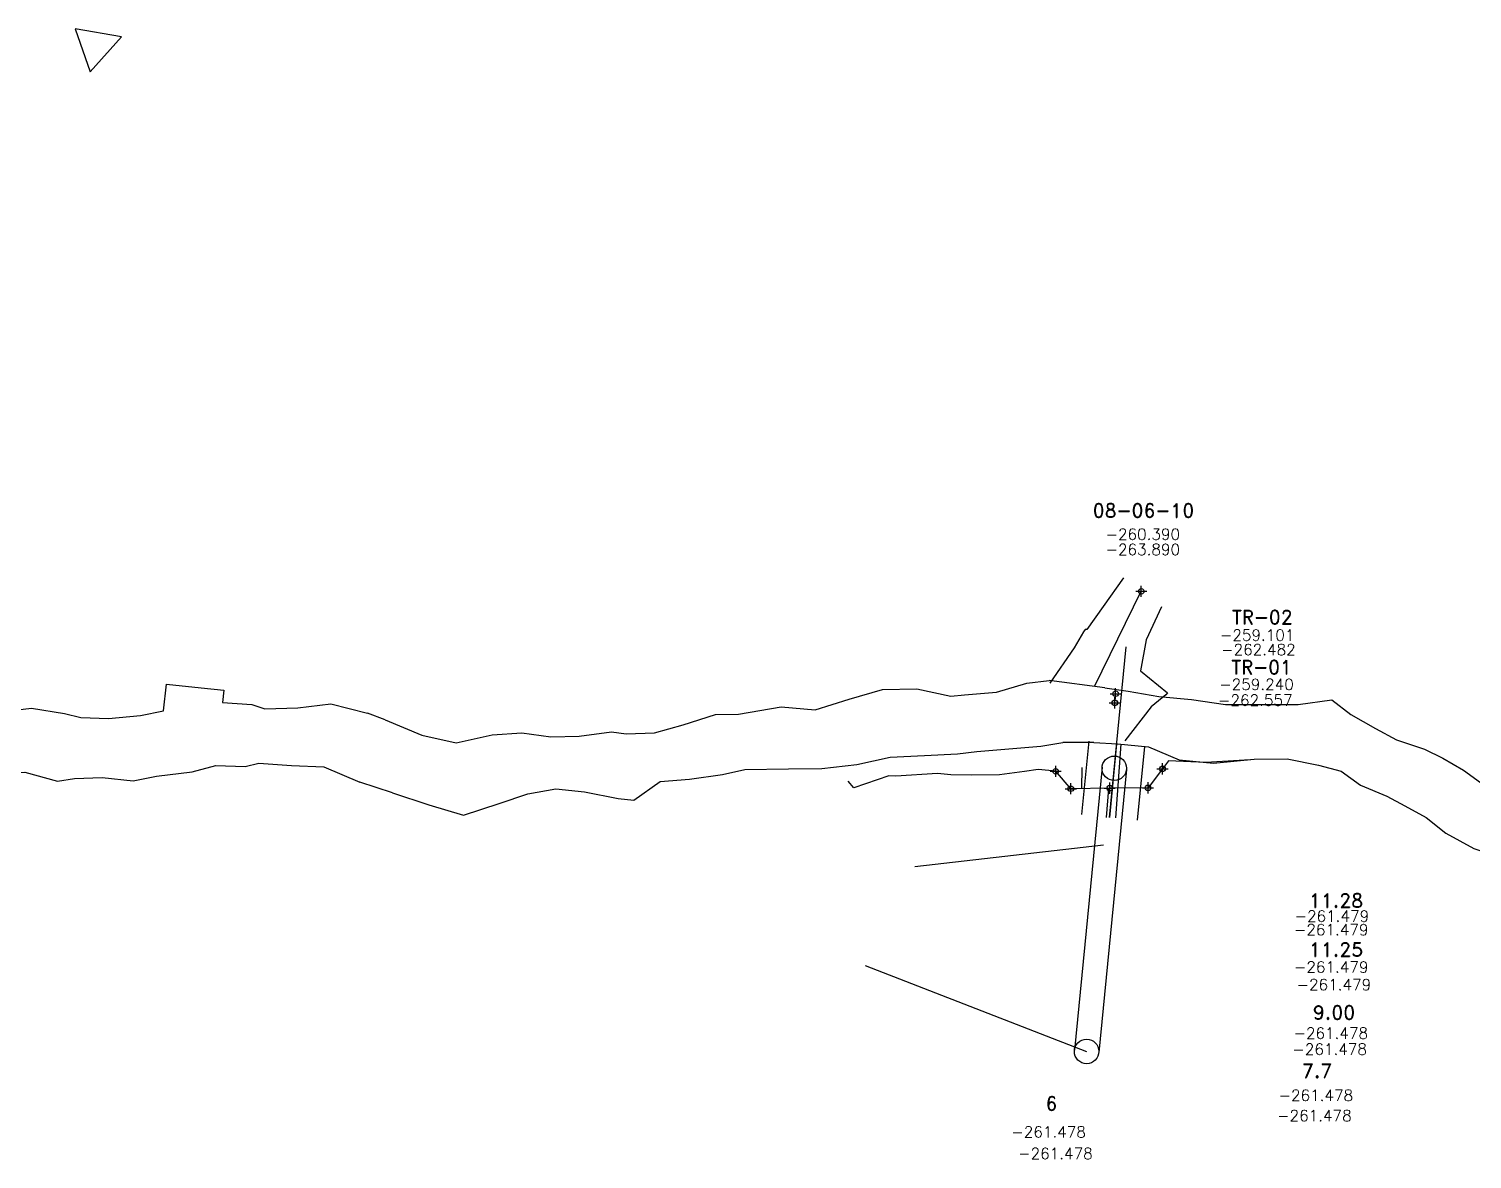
# Model space of a CAD drawing. Extents: x 9357 to 21428, y 9501 to 100038.
# Drawn here: x 9883.6 to 10013.1, y 10135.8 to 10237.2 of the extents above; entities that cross this region are included whole.
import ezdxf
from ezdxf.enums import TextEntityAlignment as Align

# ---------------------------------------------------------------- set-up
doc = ezdxf.new("R2010")
doc.units = 0
doc.header["$LTSCALE"] = 1.25
doc.header["$MEASUREMENT"] = 0
doc.header["$PDMODE"] = 34
doc.header["$PDSIZE"] = 0.5
doc.layers.get('0').update_dxf_attribs({"linetype": 'CONTINUOUS'})
doc.layers.add('ARRIBA', color=7, linetype='CONTINUOUS')
doc.layers.add('F-340-8554-W-SA', color=241, linetype='CONTINUOUS')
doc.styles.add('ROMAND', font='romand.shx')
doc.styles.add('ROMANS', font='romans')

# ---------------------------------------------------------------- blocks, each defined once
blk = doc.blocks.new('F2')
blk.add_point((0, 0))
at = {"style": 'ROMAND'}
for tag, height, p in [('NOMBRE', 1.25, (0.2, 6.62)), ('CIELO', 1, (0.14, 4.62)), ('PISO', 1, (0.14, 3.25))]:
    blk.add_attdef(tag, text='', height=height, dxfattribs=at).set_placement(p, align=Align.CENTER)
at = {"style": 'ROMANS', "flags": 1}
for tag, p in [('MINA', (-0.07, -3.26)), ('LOCALIZACION', (-0.07, -4.93)), ('ESTRUCTURA', (-0.07, -6.62)), ('NIVEL', (-0.07, -8.29)), ('OBRA', (-0.07, -10.12)), ('FECHA', (-0.07, -11.79)), ('ATRAS', (-0.07, -13.48)), ('TOPOGRAFO', (2.67, -15.3))]:
    blk.add_attdef(tag, text='', height=1.25, dxfattribs=at).set_placement(p, align=Align.CENTER)

msp = doc.modelspace()

# ---------------------------------------------------------------- linework, layer by layer
at = {"color": 2}
msp.add_lwpolyline([(9891.92, 10236.5), (9887.77, 10237.22), (9889.12, 10233.38)], close=True, dxfattribs=at)
at = {"color": 11}
for points in [[(9979.19, 10178.22), (9983.39, 10186.76)], [(9981.57, 10173.05), (9981.08, 10166.43)], [(9993.17, 10171.65), (9989.17, 10171.39), (9985.84, 10171.54), (9985.29, 10170.83), (9984, 10169.13), (9980.56, 10169.1), (9977.07, 10169.05), (9975.72, 10170.61), (9974.15, 10170.77), (9972.93, 10170.6), (9970.67, 10170.31), (9968.15, 10170.27), (9966.3, 10170.31), (9965.12, 10170.43), (9961.39, 10170.18), (9960.76, 10170.22), (9957.61, 10169.13), (9957.11, 10169.72)], [(9978.06, 10170.95), (9978.02, 10169.06)], [(9980.46, 10169.08), (9980.25, 10166.48)]]:
    msp.add_lwpolyline(points, dxfattribs=at)
at = {"color": 1}
for points, elevation in [([(9980.53, 10166.48), (9982.03, 10181.78)], -259), ([(9981.18, 10173.09), (9980.53, 10166.48)], -292.5), ([(9958.62, 10153.18), (9978.49, 10145.48)], -292.5)]:
    msp.add_lwpolyline(points, dxfattribs=dict(at, elevation=elevation))
at = {"color": 3}
for points in [[(9978.69, 10173.33), (9978.04, 10166.73)], [(9983.67, 10172.84), (9983.02, 10166.24)], [(9979.88, 10170.99), (9977.4, 10145.59)], [(9982.06, 10170.77), (9979.58, 10145.37)]]:
    msp.add_lwpolyline(points, dxfattribs=at)
at = {"color": 11, "elevation": -259.1}
msp.add_lwpolyline([(9963.08, 10162.07), (9980, 10164.02)], dxfattribs=at)
at = {"color": 11}
for centre in [(9980.97, 10170.88, -292.5), (9978.49, 10145.48, -292.5)]:
    msp.add_circle(centre, 1.1, dxfattribs=at)
at = {"layer": 'ARRIBA', "color": 3}
msp.add_polyline3d([(9859.73, 10185.52, -258.18), (9863.2, 10180.84, -258.1), (9865.99, 10178.64, -258.31), (9869.05, 10179.03, -258.21), (9871.9, 10177.43, -257.91), (9874.75, 10175.82, -257.92), (9877.9, 10177.11, -258.12), (9880.79, 10175.91, -257.82), (9883.84, 10176.29, -257.63), (9886.81, 10175.79, -257.83), (9888.28, 10175.43, -257.93)], dxfattribs=at)
at = {"layer": 'F-340-8554-W-SA', "color": 11}
for points in [[(9981.81, 10187.98, -260.39), (9979.96, 10185.4, -259.11), (9978.5, 10183.34, -258.43), (9978.36, 10183.32, -258.53), (9978.2, 10183.12, -258.53), (9977.37, 10181.7, -258.64), (9975.18, 10178.53, -258.77)], [(9981.81, 10187.98, -263.89), (9979.96, 10185.4, -263.61), (9978.5, 10183.34, -263.43), (9978.36, 10183.32, -263.23), (9978.2, 10183.12, -263.23), (9977.37, 10181.7, -263.14), (9975.18, 10178.53, -262.97)], [(9985.22, 10185.36, -260.39), (9983.84, 10182.42, -259.11), (9983.33, 10179.62, -258.43), (9985.73, 10177.65, -258.53), (9985.58, 10177.46, -258.53), (9984.27, 10176.41, -258.64), (9981.93, 10173.35, -258.77)], [(9985.22, 10185.36, -263.89), (9983.84, 10182.42, -263.61), (9983.33, 10179.62, -263.43), (9985.73, 10177.65, -263.23), (9985.58, 10177.46, -263.23), (9984.27, 10176.41, -263.14), (9981.93, 10173.35, -262.97)]]:
    msp.add_polyline3d(points, dxfattribs=at)
at = {"layer": 'F-340-8554-W-SA'}
for points in [[(9859.73, 10185.52, -261.95), (9863.2, 10180.84, -262.1), (9865.99, 10178.64, -262.11), (9869.05, 10179.03, -262.11), (9871.9, 10177.43, -261.91), (9874.75, 10175.82, -261.62), (9877.9, 10177.11, -261.42), (9880.79, 10175.91, -261.42), (9883.84, 10176.29, -261.43), (9886.81, 10175.79, -261.43), (9888.28, 10175.43, -261.63)], [(9893.62, 10175.63, -258.15), (9895.68, 10176.05, -258.17), (9895.95, 10178.44, -258.17), (9899.06, 10178.11, -258.11), (9899.06, 10178.11, -258.11), (9901.09, 10177.89, -258.24), (9900.98, 10176.79, -258.24), (9903.6, 10176.62, -257.97)], [(9893.62, 10175.63, -261.75), (9895.68, 10176.05, -261.77), (9895.95, 10178.44, -261.77), (9899.06, 10178.11, -261.91), (9899.06, 10178.11, -261.91), (9901.09, 10177.89, -261.94), (9900.98, 10176.79, -261.94), (9903.6, 10176.62, -261.97)], [(9966.32, 10177.35, -262.85), (9967.52, 10177.48, -262.98), (9970.4, 10177.71, -263.02), (9973.13, 10178.52, -263.07), (9975.12, 10178.76, -263.1)], [(9966.32, 10177.35, -258.85), (9967.52, 10177.48, -258.88), (9970.4, 10177.71, -259.32), (9973.13, 10178.52, -259.07), (9975.12, 10178.76, -259.05)], [(9980.13, 10178.11, -263.24), (9975.12, 10178.76, -263.1)], [(9980.13, 10178.11, -259.14), (9975.12, 10178.76, -259.05)], [(9935.88, 10174.15, -262.56), (9937.19, 10173.97, -262.24), (9939.74, 10174.07, -262.33), (9942.31, 10174.77, -262.33), (9945.21, 10175.71, -262.55), (9947.26, 10175.74, -262.52), (9951.1, 10176.39, -262.57), (9954.13, 10176.14, -262.58), (9957.2, 10177.09, -262.8), (9960.18, 10177.94, -262.92), (9963.25, 10178, -262.93), (9966.32, 10177.35, -262.85)], [(9935.88, 10174.15, -258.66), (9937.19, 10173.97, -258.74), (9939.74, 10174.07, -259.13), (9942.31, 10174.77, -259.03), (9945.21, 10175.71, -258.95), (9947.26, 10175.74, -258.42), (9951.1, 10176.39, -258.67), (9954.13, 10176.14, -259.18), (9957.2, 10177.09, -258.6), (9960.18, 10177.94, -258.72), (9963.25, 10178, -258.53), (9966.32, 10177.35, -258.85)], [(9980.13, 10178.11, -259.14), (9982.22, 10177.79, -259.17), (9984.96, 10177.33, -259.02), (9987.89, 10177.04, -259.47), (9990.94, 10176.62, -259.52), (9994.51, 10176.61, -259.47), (9997.47, 10176.62, -259.62), (10000.48, 10177.03, -259.67)], [(9980.13, 10178.11, -263.24), (9982.22, 10177.79, -263.27), (9984.96, 10177.33, -263.32), (9987.89, 10177.04, -263.37), (9990.94, 10176.62, -263.02), (9994.51, 10176.61, -263.07), (9997.47, 10176.62, -263.02), (10000.48, 10177.03, -263.07)], [(9903.6, 10176.62, -257.97), (9904.78, 10176.22, -258.13), (9907.74, 10176.3, -258.48), (9910.69, 10176.68, -258.32), (9913.98, 10175.82, -258.68)], [(9903.6, 10176.62, -261.97), (9904.78, 10176.22, -262.03), (9907.74, 10176.3, -262.18), (9910.69, 10176.68, -262.22), (9913.98, 10175.82, -262.08)], [(9915.58, 10175.24, -262.04), (9913.98, 10175.82, -262.08)], [(9915.58, 10175.24, -258.37), (9913.98, 10175.82, -258.68)], [(10000.48, 10177.03, -259.67), (10002.19, 10175.71, -259.42), (10004.39, 10174.46, -259.68), (10006.3, 10173.45, -259.63), (10008.79, 10172.61, -259.29), (10010.45, 10171.8, -259.13), (10012.31, 10170.7, -259.28), (10014.14, 10169.37, -259.23), (10016.46, 10167.76, -259.4), (10018.74, 10167.09, -259.35), (10021.53, 10165, -259.63), (10023.62, 10163.46, -259.89), (10025.54, 10161.54, -259.75)], [(10000.48, 10177.03, -263.07), (10002.19, 10175.71, -262.92), (10004.39, 10174.46, -262.98), (10006.3, 10173.45, -263.03), (10008.79, 10172.61, -263.19), (10010.45, 10171.8, -263.13), (10012.31, 10170.7, -263.18), (10014.14, 10169.37, -263.13), (10016.46, 10167.76, -263.2), (10018.74, 10167.09, -263.35), (10021.53, 10165, -263.33), (10023.62, 10163.46, -263.39), (10025.54, 10161.54, -263.35)], [(9888.28, 10175.43, -257.93), (9890.76, 10175.34, -258.21), (9893.62, 10175.63, -258.15)], [(9888.28, 10175.43, -261.63), (9890.76, 10175.34, -261.71), (9893.62, 10175.63, -261.75)], [(9915.58, 10175.24, -258.37), (9918.86, 10173.86, -258.31), (9921.95, 10173.16, -258.46), (9925.17, 10173.88, -258.6), (9927.82, 10174.05, -258.54), (9930.42, 10173.71, -258.88), (9932.97, 10173.76, -258.62), (9935.88, 10174.15, -258.66)], [(9915.58, 10175.24, -262.04), (9918.86, 10173.86, -262.21), (9921.95, 10173.16, -262.26), (9925.17, 10173.88, -262.2), (9927.82, 10174.05, -262.24), (9930.42, 10173.71, -262.28), (9932.97, 10173.76, -262.42), (9935.88, 10174.15, -262.56)], [(9979.14, 10173.21, -263.24), (9976.36, 10173.19, -263.1)], [(9979.14, 10173.21, -259.14), (9976.36, 10173.19, -259.05)], [(9979.14, 10173.21, -259.14), (9981.26, 10173.08, -259.17), (9984.05, 10172.82, -259.02), (9986.79, 10171.65, -259.47), (9989.87, 10171.33, -259.52), (9993.51, 10171.71, -259.47), (9996.48, 10171.72, -259.62), (9999.29, 10171.15, -259.67)], [(9979.14, 10173.21, -263.24), (9981.26, 10173.08, -263.27), (9984.05, 10172.82, -263.32), (9986.79, 10171.65, -263.37), (9989.87, 10171.33, -263.02), (9993.51, 10171.71, -263.07), (9996.48, 10171.72, -263.02), (9999.29, 10171.15, -263.07)], [(9858.83, 10172.79, -257.89), (9862.41, 10173.18, -258.1), (9865.4, 10172.97, -258.31), (9868.33, 10172.06, -258.21), (9871.19, 10170.56, -257.91), (9874.08, 10169.36, -257.92), (9877.22, 10170.54, -258.12), (9880.22, 10170.43, -257.82), (9883.25, 10170.52, -257.63), (9886.18, 10169.72, -257.83), (9887.71, 10169.96, -257.93)], [(9858.83, 10172.79, -262.09), (9862.41, 10173.18, -262.1), (9865.4, 10172.97, -262.11), (9868.33, 10172.06, -262.11), (9871.19, 10170.56, -261.91), (9874.08, 10169.36, -261.62), (9877.22, 10170.54, -261.42), (9880.22, 10170.43, -261.42), (9883.25, 10170.52, -261.43), (9886.18, 10169.72, -261.43), (9887.71, 10169.96, -261.63)], [(9936.48, 10168.18, -262.56), (9937.88, 10168.01, -262.24), (9940.25, 10169.7, -262.33), (9942.88, 10169.9, -262.33), (9945.83, 10170.34, -262.55), (9947.84, 10170.78, -262.52), (9951.74, 10170.83, -262.57), (9954.74, 10170.87, -262.58), (9957.87, 10171.23, -262.8), (9960.88, 10171.88, -262.92), (9963.94, 10172.04, -262.93), (9966.92, 10172.18, -262.85)], [(9936.48, 10168.18, -258.66), (9937.88, 10168.01, -258.74), (9940.25, 10169.7, -259.13), (9942.88, 10169.9, -259.03), (9945.83, 10170.34, -258.95), (9947.84, 10170.78, -258.42), (9951.74, 10170.83, -258.67), (9954.74, 10170.87, -259.18), (9957.87, 10171.23, -258.6), (9960.88, 10171.88, -258.72), (9963.94, 10172.04, -258.53), (9966.92, 10172.18, -258.85)], [(9966.92, 10172.18, -262.85), (9968.65, 10172.4, -262.98), (9971.52, 10172.63, -263.02), (9974.38, 10172.86, -263.07), (9976.36, 10173.19, -263.1)], [(9966.92, 10172.18, -258.85), (9968.65, 10172.4, -258.88), (9971.52, 10172.63, -259.32), (9974.38, 10172.86, -259.07), (9976.36, 10173.19, -259.05)], [(9892.97, 10169.77, -258.15), (9895.06, 10170.19, -258.17), (9895.07, 10170.19, -258.17), (9898.25, 10170.55, -258.11), (9898.25, 10170.55, -258.11), (9900.37, 10171.13, -258.24), (9900.38, 10171.13, -258.24), (9903, 10171.05, -257.97)], [(9892.97, 10169.77, -261.75), (9895.06, 10170.19, -261.77), (9895.07, 10170.19, -261.77), (9898.25, 10170.55, -261.91), (9898.25, 10170.55, -261.91), (9900.37, 10171.13, -261.94), (9900.38, 10171.13, -261.94), (9903, 10171.05, -261.97)], [(9903, 10171.05, -257.97), (9904.24, 10171.35, -258.13), (9907.17, 10171.13, -258.48), (9910.07, 10171.01, -258.32), (9913.31, 10169.65, -258.68)], [(9903, 10171.05, -261.97), (9904.24, 10171.35, -262.03), (9907.17, 10171.13, -262.18), (9910.07, 10171.01, -262.22), (9913.31, 10169.65, -262.08)], [(9999.29, 10171.15, -263.07), (10001.33, 10170.63, -262.98), (10003.06, 10169.38, -263.03), (10005.42, 10168.39, -263.19), (10007.02, 10167.5, -263.13), (10008.94, 10166.48, -263.18), (10010.7, 10165.07, -263.13), (10013.22, 10163.7, -263.2), (10015.44, 10162.95, -263.35), (10018.22, 10160.86, -263.33), (10020.25, 10159.24, -263.39), (10022.3, 10157.47, -263.35)], [(9999.29, 10171.15, -259.67), (10001.33, 10170.63, -259.68), (10003.06, 10169.38, -259.63), (10005.42, 10168.39, -259.29), (10007.02, 10167.5, -259.13), (10008.94, 10166.48, -259.28), (10010.7, 10165.07, -259.23), (10013.22, 10163.7, -259.4), (10015.44, 10162.95, -259.35), (10018.22, 10160.86, -259.63), (10020.25, 10159.24, -259.89), (10022.3, 10157.47, -259.75)], [(9887.71, 10169.96, -257.93), (9890.18, 10170.07, -258.21), (9892.97, 10169.77, -258.15)], [(9887.71, 10169.96, -261.63), (9890.18, 10170.07, -261.71), (9892.97, 10169.77, -261.75)], [(9916.23, 10168.67, -262.04), (9913.31, 10169.65, -262.08)], [(9916.23, 10168.67, -258.37), (9913.31, 10169.65, -258.68)], [(9916.23, 10168.67, -258.37), (9919.48, 10167.59, -258.31), (9922.6, 10166.69, -258.46), (9925.78, 10167.71, -258.6), (9928.37, 10168.58, -258.54), (9930.89, 10169.03, -258.88), (9933.46, 10168.78, -258.62), (9936.48, 10168.18, -258.66)], [(9916.23, 10168.67, -262.04), (9919.48, 10167.59, -262.21), (9922.6, 10166.69, -262.26), (9925.78, 10167.71, -262.2), (9928.37, 10168.58, -262.24), (9930.89, 10169.03, -262.28), (9933.46, 10168.78, -262.42), (9936.48, 10168.18, -262.56)]]:
    msp.add_polyline3d(points, dxfattribs=at)

# ---------------------------------------------------------------- block references
at = {"color": 11}
msp.add_blockref('F2', (9983.39, 10186.76, -260.39), dxfattribs=at).add_auto_attribs({'NOMBRE': '08-06-10', 'CIELO': '-260.390', 'PISO': '-263.890'})
ref = msp.add_blockref('F2', (9981.09, 10177.57, -259.1), dxfattribs=at)
ref.add_attrib('NOMBRE', 'TR-02', dxfattribs={"height": 1.25, "style": 'ROMAND'}).set_placement((9994.24, 10183.81, -259.1), align=Align.CENTER)
ref.add_attrib('CIELO', '-259.101', dxfattribs={"height": 1, "style": 'ROMAND'}).set_placement((9993.79, 10182.33, -259.1), align=Align.CENTER)
ref.add_attrib('PISO', '-262.482', dxfattribs={"height": 1, "style": 'ROMAND'}).set_placement((9993.9, 10181.03, -259.1), align=Align.CENTER)
ref = msp.add_blockref('F2', (9981.02, 10176.76, -259.24), dxfattribs=at)
ref.add_attrib('NOMBRE', 'TR-01', dxfattribs={"height": 1.25, "style": 'ROMAND'}).set_placement((9994.18, 10179.33, -259.24), align=Align.CENTER)
ref.add_attrib('CIELO', '-259.240', dxfattribs={"height": 1, "style": 'ROMAND'}).set_placement((9993.73, 10177.91, -259.24), align=Align.CENTER)
ref.add_attrib('PISO', '-262.557', dxfattribs={"height": 1, "style": 'ROMAND'}).set_placement((9993.62, 10176.49, -259.24), align=Align.CENTER)
ref = msp.add_blockref('F2', (9975.72, 10170.61, -261.48), dxfattribs=at)
ref.add_attrib('NOMBRE', '6', dxfattribs={"height": 1.25, "style": 'ROMAND'}).set_placement((9975.33, 10140.19, -261.48), align=Align.CENTER)
ref.add_attrib('CIELO', '-261.478', dxfattribs={"height": 1, "style": 'ROMAND'}).set_placement((9975.08, 10137.76, -261.48), align=Align.CENTER)
ref.add_attrib('PISO', '-261.478', dxfattribs={"height": 1, "style": 'ROMAND'}).set_placement((9975.69, 10135.82, -261.48), align=Align.CENTER)
ref = msp.add_blockref('F2', (9985.29, 10170.83, -261.48), dxfattribs=at)
ref.add_attrib('NOMBRE', '11.28', dxfattribs={"height": 1.25, "style": 'ROMAND'}).set_placement((10000.86, 10158.4, -261.48), align=Align.CENTER)
ref.add_attrib('CIELO', '-261.479', dxfattribs={"height": 1, "style": 'ROMAND'}).set_placement((10000.49, 10157.12, -261.48), align=Align.CENTER)
ref.add_attrib('PISO', '-261.479', dxfattribs={"height": 1, "style": 'ROMAND'}).set_placement((10000.43, 10155.9, -261.48), align=Align.CENTER)
ref = msp.add_blockref('F2', (9977.07, 10169.05, -261.48), dxfattribs=at)
ref.add_attrib('NOMBRE', '7.7', dxfattribs={"height": 1.25, "style": 'ROMAND'}).set_placement((9999.17, 10143.11, -261.48), align=Align.CENTER)
ref.add_attrib('CIELO', '-261.478', dxfattribs={"height": 1, "style": 'ROMAND'}).set_placement((9999.05, 10141.04, -261.48), align=Align.CENTER)
ref.add_attrib('PISO', '-261.478', dxfattribs={"height": 1, "style": 'ROMAND'}).set_placement((9998.92, 10139.22, -261.48), align=Align.CENTER)
ref = msp.add_blockref('F2', (9980.56, 10169.1, -261.48), dxfattribs=at)
ref.add_attrib('NOMBRE', '9.00', dxfattribs={"height": 1.25, "style": 'ROMAND'}).set_placement((10000.68, 10148.36, -261.48), align=Align.CENTER)
ref.add_attrib('CIELO', '-261.478', dxfattribs={"height": 1, "style": 'ROMAND'}).set_placement((10000.39, 10146.62, -261.48), align=Align.CENTER)
ref.add_attrib('PISO', '-261.478', dxfattribs={"height": 1, "style": 'ROMAND'}).set_placement((10000.29, 10145.18, -261.48), align=Align.CENTER)
ref = msp.add_blockref('F2', (9984, 10169.13, -261.48), dxfattribs=at)
ref.add_attrib('NOMBRE', '11.25', dxfattribs={"height": 1.25, "style": 'ROMAND'}).set_placement((10000.86, 10154.01, -261.48), align=Align.CENTER)
ref.add_attrib('CIELO', '-261.479', dxfattribs={"height": 1, "style": 'ROMAND'}).set_placement((10000.43, 10152.55, -261.48), align=Align.CENTER)
ref.add_attrib('PISO', '-261.479', dxfattribs={"height": 1, "style": 'ROMAND'}).set_placement((10000.67, 10150.97, -261.48), align=Align.CENTER)

doc.saveas('drawing.dxf')
